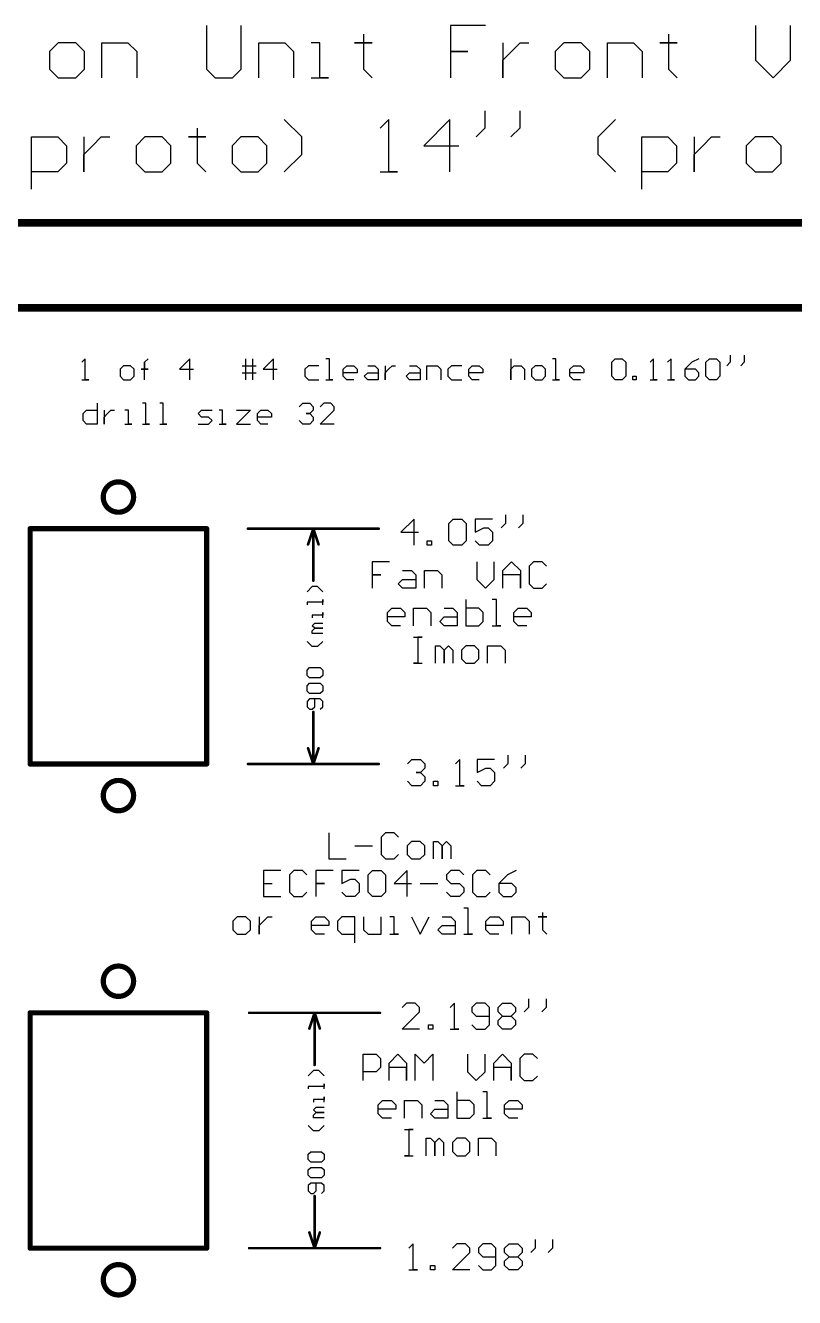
# Model space of a CAD drawing. Extents: x 0 to 21.5, y 0.4 to 8.
# Drawn here: x 11.645 to 14.585, y 3.109 to 7.975 of the extents above; entities that cross this region are included whole.
import ezdxf

# ---------------------------------------------------------------- set-up
doc = ezdxf.new("R2010")
doc.units = 0
doc.header["$MEASUREMENT"] = 0
for name, color, linetype in [('MECHANICAL1', 6, 'CONTINUOUS'), ('TOPLAYER', 1, 'CONTINUOUS'), ('TOPOVERLAY', 2, 'CONTINUOUS')]:
    doc.layers.add(name, color=color, linetype=linetype)

msp = doc.modelspace()

# ---------------------------------------------------------------- linework, layer by layer
at = {"layer": 'MECHANICAL1'}
for p, q in [((12.3365, 7.9749), (12.3365, 7.8083)), ((12.4698, 7.8083), (12.4698, 7.9749)), ((12.9363, 7.9416), (12.9363, 7.9083)), ((13.4028, 7.9749), (13.2695, 7.9749)), ((13.2695, 7.9749), (13.2695, 7.875)), ((14.1026, 7.9416), (14.1026, 7.9083)), ((14.4358, 7.9749), (14.4358, 7.8416)), ((14.5691, 7.8416), (14.5691, 7.9749)), ((11.77, 7.9083), (11.7367, 7.875)), ((11.8367, 7.9083), (11.77, 7.9083)), ((11.87, 7.875), (11.8367, 7.9083)), ((11.9366, 7.775), (11.9366, 7.9083)), ((11.9366, 7.9083), (12.0366, 7.9083)), ((12.0366, 7.9083), (12.0699, 7.875)), ((12.5364, 7.775), (12.5364, 7.9083)), ((12.5364, 7.9083), (12.6364, 7.9083)), ((12.6364, 7.9083), (12.6697, 7.875)), ((12.7697, 7.9083), (12.7364, 7.9083)), ((12.7697, 7.775), (12.7697, 7.9083)), ((12.9363, 7.9083), (12.903, 7.9083)), ((12.903, 7.9083), (12.9696, 7.9083)), ((12.9696, 7.9083), (12.9363, 7.9083)), ((12.9363, 7.9083), (12.9363, 7.8083)), ((13.4695, 7.9083), (13.4695, 7.775)), ((13.5028, 7.875), (13.5361, 7.9083)), ((13.5361, 7.9083), (13.5694, 7.9083)), ((13.7027, 7.9083), (13.6694, 7.875)), ((13.7694, 7.9083), (13.7027, 7.9083)), ((13.8027, 7.875), (13.7694, 7.9083)), ((13.8694, 7.775), (13.8694, 7.9083)), ((13.8694, 7.9083), (13.9693, 7.9083)), ((13.9693, 7.9083), (14.0026, 7.875)), ((14.1026, 7.9083), (14.0693, 7.9083)), ((14.0693, 7.9083), (14.1359, 7.9083)), ((14.1359, 7.9083), (14.1026, 7.9083)), ((14.1026, 7.9083), (14.1026, 7.8083)), ((11.7367, 7.875), (11.7367, 7.8083)), ((11.87, 7.8083), (11.87, 7.875)), ((12.0699, 7.875), (12.0699, 7.775)), ((12.6697, 7.875), (12.6697, 7.775)), ((13.2695, 7.875), (13.3362, 7.875)), ((13.3362, 7.875), (13.2695, 7.875)), ((13.2695, 7.875), (13.2695, 7.775)), ((13.4695, 7.8416), (13.5028, 7.875)), ((13.4695, 7.775), (13.4695, 7.8416)), ((13.6694, 7.875), (13.6694, 7.8083)), ((13.8027, 7.8083), (13.8027, 7.875)), ((14.0026, 7.875), (14.0026, 7.775)), ((14.4358, 7.8416), (14.5025, 7.775)), ((14.5025, 7.775), (14.5691, 7.8416)), ((11.7367, 7.8083), (11.77, 7.775)), ((11.8367, 7.775), (11.87, 7.8083)), ((12.3365, 7.8083), (12.3698, 7.775)), ((12.4365, 7.775), (12.4698, 7.8083)), ((12.9363, 7.8083), (12.9696, 7.775)), ((13.6694, 7.8083), (13.7027, 7.775)), ((13.7694, 7.775), (13.8027, 7.8083)), ((14.1026, 7.8083), (14.1359, 7.775)), ((11.77, 7.775), (11.8367, 7.775)), ((12.3698, 7.775), (12.4365, 7.775)), ((12.7364, 7.775), (12.803, 7.775)), ((12.803, 7.775), (12.7697, 7.775)), ((13.7027, 7.775), (13.7694, 7.775)), ((13.4006, 7.6483), (13.4006, 7.5816)), ((13.5339, 7.6483), (13.5339, 7.5816)), ((12.7009, 7.5483), (12.6342, 7.6149)), ((13.0341, 7.6149), (13.0008, 7.5816)), ((13.0341, 7.415), (13.0341, 7.6149)), ((13.2674, 7.6149), (13.1674, 7.515)), ((13.2674, 7.415), (13.2674, 7.6149)), ((13.8338, 7.5483), (13.9005, 7.6149)), ((11.6679, 7.3484), (11.6679, 7.5483)), ((11.6679, 7.5483), (11.7678, 7.5483)), ((11.7678, 7.5483), (11.8012, 7.515)), ((11.8678, 7.5483), (11.8678, 7.415)), ((11.9011, 7.515), (11.9344, 7.5483)), ((11.9344, 7.5483), (11.9678, 7.5483)), ((12.1011, 7.5483), (12.0677, 7.515)), ((12.1677, 7.5483), (12.1011, 7.5483)), ((12.201, 7.515), (12.1677, 7.5483)), ((12.301, 7.5483), (12.2677, 7.5483)), ((12.2677, 7.5483), (12.3343, 7.5483)), ((12.301, 7.5816), (12.301, 7.5483)), ((12.3343, 7.5483), (12.301, 7.5483)), ((12.301, 7.5483), (12.301, 7.4483)), ((12.4676, 7.5483), (12.4343, 7.515)), ((12.5343, 7.5483), (12.4676, 7.5483)), ((12.5676, 7.515), (12.5343, 7.5483)), ((12.7009, 7.4816), (12.7009, 7.5483)), ((13.4006, 7.5816), (13.3673, 7.5483)), ((13.5339, 7.5816), (13.5006, 7.5483)), ((13.8338, 7.4816), (13.8338, 7.5483)), ((14.0004, 7.3484), (14.0004, 7.5483)), ((14.0004, 7.5483), (14.1004, 7.5483)), ((14.1004, 7.5483), (14.1337, 7.515)), ((14.2004, 7.5483), (14.2004, 7.415)), ((14.2337, 7.515), (14.267, 7.5483)), ((14.267, 7.5483), (14.3004, 7.5483)), ((14.4336, 7.5483), (14.4003, 7.515)), ((14.5003, 7.5483), (14.4336, 7.5483)), ((14.5336, 7.515), (14.5003, 7.5483)), ((11.8012, 7.515), (11.8012, 7.4483)), ((11.8678, 7.4816), (11.9011, 7.515)), ((12.0677, 7.515), (12.0677, 7.4483)), ((12.201, 7.4483), (12.201, 7.515)), ((12.4343, 7.515), (12.4343, 7.4483)), ((12.5676, 7.4483), (12.5676, 7.515)), ((13.1674, 7.515), (13.3007, 7.515)), ((14.1337, 7.515), (14.1337, 7.4483)), ((14.2004, 7.4816), (14.2337, 7.515)), ((14.4003, 7.515), (14.4003, 7.4483)), ((14.5336, 7.4483), (14.5336, 7.515)), ((11.8012, 7.4483), (11.7678, 7.415)), ((11.8678, 7.415), (11.8678, 7.4816)), ((12.0677, 7.4483), (12.1011, 7.415)), ((12.1677, 7.415), (12.201, 7.4483)), ((12.301, 7.4483), (12.3343, 7.415)), ((12.4343, 7.4483), (12.4676, 7.415)), ((12.5343, 7.415), (12.5676, 7.4483)), ((12.6342, 7.415), (12.7009, 7.4816)), ((13.9005, 7.415), (13.8338, 7.4816)), ((14.1337, 7.4483), (14.1004, 7.415)), ((14.2004, 7.415), (14.2004, 7.4816)), ((14.4003, 7.4483), (14.4336, 7.415)), ((14.5003, 7.415), (14.5336, 7.4483)), ((11.7678, 7.415), (11.6679, 7.415)), ((12.1011, 7.415), (12.1677, 7.415)), ((12.4676, 7.415), (12.5343, 7.415)), ((13.0008, 7.415), (13.0674, 7.415)), ((13.0674, 7.415), (13.0341, 7.415)), ((14.1004, 7.415), (14.0004, 7.415)), ((14.4336, 7.415), (14.5003, 7.415)), ((13.13, 6.087), (13.08, 6.037)), ((13.13, 5.987), (13.13, 6.087)), ((13.2633, 6.0703), (13.2799, 6.087)), ((13.2799, 6.087), (13.3133, 6.087)), ((13.3133, 6.087), (13.3299, 6.0703)), ((13.4299, 6.087), (13.3632, 6.087)), ((13.3632, 6.087), (13.3632, 6.037)), ((13.4799, 6.1036), (13.4799, 6.0703)), ((13.5465, 6.1036), (13.5465, 6.0703)), ((13.08, 6.037), (13.1466, 6.037)), ((13.2633, 6.0037), (13.2633, 6.0703)), ((13.3299, 6.0703), (13.3299, 6.0037)), ((13.3632, 6.037), (13.3966, 6.0536)), ((13.3966, 6.0536), (13.4132, 6.0536)), ((13.4132, 6.0536), (13.4299, 6.037)), ((13.4299, 6.037), (13.4299, 6.0037)), ((13.4799, 6.0703), (13.4632, 6.0536)), ((13.5465, 6.0703), (13.5299, 6.0536)), ((13.18, 5.987), (13.18, 6.0037)), ((13.18, 6.0037), (13.1966, 6.0037)), ((13.1966, 5.987), (13.18, 5.987)), ((13.1966, 6.0037), (13.1966, 5.987)), ((13.2799, 5.987), (13.2633, 6.0037)), ((13.3133, 5.987), (13.2799, 5.987)), ((13.3299, 6.0037), (13.3133, 5.987)), ((13.3799, 5.987), (13.3632, 6.0037)), ((13.4132, 5.987), (13.3799, 5.987)), ((13.4299, 6.0037), (13.4132, 5.987)), ((12.741, 5.8289), (12.721, 5.8089)), ((12.761, 5.8289), (12.741, 5.8289)), ((12.781, 5.8089), (12.761, 5.8289)), ((12.781, 5.7689), (12.721, 5.7689)), ((12.721, 5.7689), (12.721, 5.7589)), ((12.781, 5.7589), (12.781, 5.7789)), ((12.781, 5.7789), (12.781, 5.7689)), ((12.781, 5.719), (12.741, 5.719)), ((12.741, 5.719), (12.741, 5.709)), ((12.781, 5.709), (12.781, 5.729)), ((12.781, 5.729), (12.781, 5.719)), ((12.741, 5.679), (12.751, 5.689)), ((12.751, 5.669), (12.741, 5.679)), ((12.741, 5.659), (12.751, 5.669)), ((12.741, 5.649), (12.741, 5.659)), ((12.781, 5.649), (12.741, 5.649)), ((12.751, 5.689), (12.781, 5.689)), ((12.751, 5.669), (12.781, 5.669)), ((12.781, 5.669), (12.751, 5.669)), ((12.741, 5.599), (12.721, 5.619)), ((12.761, 5.599), (12.741, 5.599)), ((12.781, 5.619), (12.761, 5.599)), ((12.721, 5.509), (12.731, 5.519)), ((12.721, 5.489), (12.721, 5.509)), ((12.731, 5.519), (12.771, 5.519)), ((12.771, 5.519), (12.781, 5.509)), ((12.781, 5.509), (12.781, 5.489)), ((12.731, 5.479), (12.721, 5.489)), ((12.721, 5.449), (12.731, 5.459)), ((12.771, 5.479), (12.731, 5.479)), ((12.731, 5.459), (12.771, 5.459)), ((12.781, 5.489), (12.771, 5.479)), ((12.771, 5.459), (12.781, 5.449)), ((12.721, 5.4291), (12.721, 5.449)), ((12.731, 5.4191), (12.721, 5.4291)), ((12.771, 5.4191), (12.731, 5.4191)), ((12.781, 5.4291), (12.771, 5.4191)), ((12.781, 5.449), (12.781, 5.4291)), ((12.731, 5.3991), (12.721, 5.3891)), ((12.721, 5.3891), (12.721, 5.3691)), ((12.721, 5.3691), (12.731, 5.3591)), ((12.771, 5.3991), (12.731, 5.3991)), ((12.731, 5.3591), (12.741, 5.3591)), ((12.741, 5.3591), (12.751, 5.3691)), ((12.751, 5.3691), (12.751, 5.3991)), ((12.781, 5.3891), (12.771, 5.3991)), ((12.771, 5.3591), (12.781, 5.3691)), ((12.781, 5.3691), (12.781, 5.3891)), ((13.105, 5.1503), (13.1217, 5.167)), ((13.1217, 5.167), (13.155, 5.167)), ((13.155, 5.167), (13.1716, 5.1503)), ((13.3049, 5.167), (13.2883, 5.1503)), ((13.3049, 5.067), (13.3049, 5.167)), ((13.4382, 5.167), (13.3716, 5.167)), ((13.3716, 5.167), (13.3716, 5.117)), ((13.4882, 5.1836), (13.4882, 5.1503)), ((13.5549, 5.1836), (13.5549, 5.1503)), ((13.155, 5.117), (13.1383, 5.117)), ((13.1383, 5.117), (13.155, 5.117)), ((13.1716, 5.1336), (13.155, 5.117)), ((13.155, 5.117), (13.1716, 5.1003)), ((13.1716, 5.1503), (13.1716, 5.1336)), ((13.3716, 5.117), (13.4049, 5.1336)), ((13.4049, 5.1336), (13.4216, 5.1336)), ((13.4216, 5.1336), (13.4382, 5.117)), ((13.4382, 5.117), (13.4382, 5.0837)), ((13.4882, 5.1503), (13.4715, 5.1336)), ((13.5549, 5.1503), (13.5382, 5.1336)), ((13.1217, 5.067), (13.105, 5.0837)), ((13.155, 5.067), (13.1217, 5.067)), ((13.1716, 5.0837), (13.155, 5.067)), ((13.1716, 5.1003), (13.1716, 5.0837)), ((13.205, 5.067), (13.205, 5.0837)), ((13.205, 5.0837), (13.2216, 5.0837)), ((13.2216, 5.067), (13.205, 5.067)), ((13.2216, 5.0837), (13.2216, 5.067)), ((13.2883, 5.067), (13.3216, 5.067)), ((13.3216, 5.067), (13.3049, 5.067)), ((13.3882, 5.067), (13.3716, 5.0837)), ((13.4216, 5.067), (13.3882, 5.067)), ((13.4382, 5.0837), (13.4216, 5.067)), ((13.1017, 4.235), (13.085, 4.2183)), ((13.135, 4.235), (13.1017, 4.235)), ((13.1516, 4.2183), (13.135, 4.235)), ((13.2849, 4.235), (13.2683, 4.2183)), ((13.2849, 4.135), (13.2849, 4.235)), ((13.3682, 4.235), (13.3516, 4.2183)), ((13.4016, 4.235), (13.3682, 4.235)), ((13.4182, 4.2183), (13.4016, 4.235)), ((13.4515, 4.2183), (13.4682, 4.235)), ((13.4682, 4.235), (13.5015, 4.235)), ((13.5015, 4.235), (13.5182, 4.2183)), ((13.5682, 4.2516), (13.5682, 4.2183)), ((13.6348, 4.2516), (13.6348, 4.2183)), ((13.085, 4.135), (13.1516, 4.2016)), ((13.1516, 4.2016), (13.1516, 4.2183)), ((13.3516, 4.2183), (13.3516, 4.2016)), ((13.3516, 4.2016), (13.3682, 4.185)), ((13.3682, 4.185), (13.4182, 4.185)), ((13.4182, 4.1517), (13.4182, 4.2183)), ((13.4515, 4.2016), (13.4515, 4.2183)), ((13.4682, 4.185), (13.4515, 4.2016)), ((13.4515, 4.1683), (13.4682, 4.185)), ((13.4682, 4.185), (13.5015, 4.185)), ((13.5182, 4.2016), (13.5015, 4.185)), ((13.5015, 4.185), (13.5182, 4.1683)), ((13.5182, 4.2183), (13.5182, 4.2016)), ((13.5682, 4.2183), (13.5515, 4.2016)), ((13.6348, 4.2183), (13.6182, 4.2016)), ((13.185, 4.135), (13.185, 4.1517)), ((13.185, 4.1517), (13.2016, 4.1517)), ((13.2016, 4.1517), (13.2016, 4.135)), ((13.3516, 4.1517), (13.3682, 4.135)), ((13.4016, 4.135), (13.4182, 4.1517)), ((13.4515, 4.1517), (13.4515, 4.1683)), ((13.4682, 4.135), (13.4515, 4.1517)), ((13.5182, 4.1517), (13.5015, 4.135)), ((13.5182, 4.1683), (13.5182, 4.1517)), ((13.1516, 4.135), (13.085, 4.135)), ((13.2016, 4.135), (13.185, 4.135)), ((13.2683, 4.135), (13.3016, 4.135)), ((13.3016, 4.135), (13.2849, 4.135)), ((13.3682, 4.135), (13.4016, 4.135)), ((13.5015, 4.135), (13.4682, 4.135)), ((12.746, 3.9769), (12.726, 3.9569)), ((12.766, 3.9769), (12.746, 3.9769)), ((12.786, 3.9569), (12.766, 3.9769)), ((12.786, 3.9169), (12.726, 3.9169)), ((12.726, 3.9169), (12.726, 3.9069)), ((12.786, 3.9069), (12.786, 3.9269)), ((12.786, 3.9269), (12.786, 3.9169)), ((12.786, 3.867), (12.746, 3.867)), ((12.746, 3.867), (12.746, 3.857)), ((12.786, 3.857), (12.786, 3.877)), ((12.786, 3.877), (12.786, 3.867)), ((12.746, 3.827), (12.756, 3.837)), ((12.756, 3.817), (12.746, 3.827)), ((12.746, 3.807), (12.756, 3.817)), ((12.746, 3.797), (12.746, 3.807)), ((12.786, 3.797), (12.746, 3.797)), ((12.756, 3.837), (12.786, 3.837)), ((12.756, 3.817), (12.786, 3.817)), ((12.786, 3.817), (12.756, 3.817)), ((12.746, 3.747), (12.726, 3.767)), ((12.766, 3.747), (12.746, 3.747)), ((12.786, 3.767), (12.766, 3.747)), ((12.726, 3.657), (12.736, 3.667)), ((12.726, 3.637), (12.726, 3.657)), ((12.736, 3.667), (12.776, 3.667)), ((12.776, 3.667), (12.786, 3.657)), ((12.786, 3.657), (12.786, 3.637)), ((12.736, 3.627), (12.726, 3.637)), ((12.726, 3.597), (12.736, 3.607)), ((12.776, 3.627), (12.736, 3.627)), ((12.736, 3.607), (12.776, 3.607)), ((12.786, 3.637), (12.776, 3.627)), ((12.776, 3.607), (12.786, 3.597)), ((12.726, 3.5771), (12.726, 3.597)), ((12.736, 3.5671), (12.726, 3.5771)), ((12.776, 3.5671), (12.736, 3.5671)), ((12.786, 3.5771), (12.776, 3.5671)), ((12.786, 3.597), (12.786, 3.5771)), ((12.736, 3.5471), (12.726, 3.5371)), ((12.726, 3.5371), (12.726, 3.5171)), ((12.726, 3.5171), (12.736, 3.5071)), ((12.776, 3.5471), (12.736, 3.5471)), ((12.736, 3.5071), (12.746, 3.5071)), ((12.746, 3.5071), (12.756, 3.5171)), ((12.756, 3.5171), (12.756, 3.5471)), ((12.786, 3.5371), (12.776, 3.5471)), ((12.776, 3.5071), (12.786, 3.5171)), ((12.786, 3.5171), (12.786, 3.5371)), ((13.1267, 3.315), (13.11, 3.2983)), ((13.1267, 3.215), (13.1267, 3.315)), ((13.2933, 3.315), (13.2766, 3.2983)), ((13.3266, 3.315), (13.2933, 3.315)), ((13.3433, 3.2983), (13.3266, 3.315)), ((13.3932, 3.315), (13.3766, 3.2983)), ((13.4266, 3.315), (13.3932, 3.315)), ((13.4432, 3.2983), (13.4266, 3.315)), ((13.4765, 3.2983), (13.4932, 3.315)), ((13.4932, 3.315), (13.5265, 3.315)), ((13.5265, 3.315), (13.5432, 3.2983)), ((13.5932, 3.3316), (13.5932, 3.2983)), ((13.6598, 3.3316), (13.6598, 3.2983)), ((13.2766, 3.215), (13.3433, 3.2816)), ((13.3433, 3.2816), (13.3433, 3.2983)), ((13.3766, 3.2983), (13.3766, 3.2816)), ((13.3766, 3.2816), (13.3932, 3.265)), ((13.3932, 3.265), (13.4432, 3.265)), ((13.4432, 3.2317), (13.4432, 3.2983)), ((13.4765, 3.2816), (13.4765, 3.2983)), ((13.4932, 3.265), (13.4765, 3.2816)), ((13.4765, 3.2483), (13.4932, 3.265)), ((13.4932, 3.265), (13.5265, 3.265)), ((13.5432, 3.2816), (13.5265, 3.265)), ((13.5265, 3.265), (13.5432, 3.2483)), ((13.5432, 3.2983), (13.5432, 3.2816)), ((13.5932, 3.2983), (13.5765, 3.2816)), ((13.6598, 3.2983), (13.6432, 3.2816)), ((13.11, 3.215), (13.1433, 3.215)), ((13.1433, 3.215), (13.1267, 3.215)), ((13.1933, 3.215), (13.1933, 3.2317)), ((13.1933, 3.2317), (13.21, 3.2317)), ((13.21, 3.215), (13.1933, 3.215)), ((13.21, 3.2317), (13.21, 3.215)), ((13.3433, 3.215), (13.2766, 3.215)), ((13.3766, 3.2317), (13.3932, 3.215)), ((13.3932, 3.215), (13.4266, 3.215)), ((13.4266, 3.215), (13.4432, 3.2317)), ((13.4765, 3.2317), (13.4765, 3.2483)), ((13.4932, 3.215), (13.4765, 3.2317)), ((13.5265, 3.215), (13.4932, 3.215)), ((13.5432, 3.2317), (13.5265, 3.215)), ((13.5432, 3.2483), (13.5432, 3.2317))]:
    msp.add_line(p, q, dxfattribs=at)
for points, const_width in [([(2, 7.22), (18.73, 7.22)], 0.03), ([(2.12, 6.895), (18.61, 6.895)], 0.03), ([(11.6625, 5.15), (11.6625, 6.05)], 0.02), ([(11.6625, 6.05), (12.3375, 6.05)], 0.02), ([(12.3375, 5.15), (12.3375, 6.05)], 0.02), ([(12.495, 6.05), (12.995, 6.05)], 0.01), ([(12.725, 5.99), (12.745, 6.05)], 0.01), ([(12.735, 6.05), (12.755, 6.05)], 0.01), ([(12.745, 5.8509), (12.745, 6.05)], 0.01), ([(12.745, 6.05), (12.765, 5.99)], 0.01), ([(12.745, 5.15), (12.745, 5.3491)], 0.01), ([(12.725, 5.21), (12.745, 5.15)], 0.01), ([(12.745, 5.15), (12.765, 5.21)], 0.01), ([(11.6625, 5.15), (12.3375, 5.15)], 0.02), ([(12.495, 5.15), (12.995, 5.15)], 0.01), ([(12.735, 5.15), (12.755, 5.15)], 0.01), ([(11.6625, 4.198), (12.3375, 4.198)], 0.02), ([(11.6625, 3.298), (11.6625, 4.198)], 0.02), ([(12.3375, 3.298), (12.3375, 4.198)], 0.02), ([(12.5, 4.198), (13, 4.198)], 0.01), ([(12.73, 4.138), (12.75, 4.198)], 0.01), ([(12.74, 4.198), (12.76, 4.198)], 0.01), ([(12.75, 3.9989), (12.75, 4.198)], 0.01), ([(12.75, 4.198), (12.77, 4.138)], 0.01), ([(12.75, 3.298), (12.75, 3.4971)], 0.01), ([(12.73, 3.358), (12.75, 3.298)], 0.01), ([(12.75, 3.298), (12.77, 3.358)], 0.01), ([(11.6625, 3.298), (12.3375, 3.298)], 0.02), ([(12.5, 3.298), (13, 3.298)], 0.01), ([(12.74, 3.298), (12.76, 3.298)], 0.01)]:
    msp.add_lwpolyline(points, dxfattribs=dict(at, const_width=const_width))
for points, const_width in [([(12.058, 6.171, 1), (11.942, 6.171, 1)], 0.02), ([(11.937, 6.171, 1), (11.947, 6.171, 1)], 0.01), ([(12.053, 6.171, 1), (12.063, 6.171, 1)], 0.01), ([(11.6575, 6.05, 1), (11.6675, 6.05, 1)], 0.01), ([(11.6575, 6.05, 1), (11.6675, 6.05, 1)], 0.01), ([(12.3325, 6.05, 1), (12.3425, 6.05, 1)], 0.01), ([(12.3325, 6.05, 1), (12.3425, 6.05, 1)], 0.01), ([(12.4925, 6.05, 1), (12.4975, 6.05, 1)], 0.005), ([(12.7325, 6.05, 1), (12.7375, 6.05, 1)], 0.005), ([(12.7425, 6.05, 1), (12.7475, 6.05, 1)], 0.005), ([(12.7425, 6.05, 1), (12.7475, 6.05, 1)], 0.005), ([(12.7425, 6.05, 1), (12.7475, 6.05, 1)], 0.005), ([(12.7525, 6.05, 1), (12.7575, 6.05, 1)], 0.005), ([(12.9925, 6.05, 1), (12.9975, 6.05, 1)], 0.005), ([(12.7225, 5.99, 1), (12.7275, 5.99, 1)], 0.005), ([(12.7625, 5.99, 1), (12.7675, 5.99, 1)], 0.005), ([(12.7425, 5.8509, 1), (12.7475, 5.8509, 1)], 0.005), ([(12.7425, 5.3491, 1), (12.7475, 5.3491, 1)], 0.005), ([(12.7225, 5.21, 1), (12.7275, 5.21, 1)], 0.005), ([(12.7625, 5.21, 1), (12.7675, 5.21, 1)], 0.005), ([(11.6575, 5.15, 1), (11.6675, 5.15, 1)], 0.01), ([(11.6575, 5.15, 1), (11.6675, 5.15, 1)], 0.01), ([(12.3325, 5.15, 1), (12.3425, 5.15, 1)], 0.01), ([(12.3325, 5.15, 1), (12.3425, 5.15, 1)], 0.01), ([(12.4925, 5.15, 1), (12.4975, 5.15, 1)], 0.005), ([(12.7325, 5.15, 1), (12.7375, 5.15, 1)], 0.005), ([(12.7425, 5.15, 1), (12.7475, 5.15, 1)], 0.005), ([(12.7425, 5.15, 1), (12.7475, 5.15, 1)], 0.005), ([(12.7425, 5.15, 1), (12.7475, 5.15, 1)], 0.005), ([(12.7525, 5.15, 1), (12.7575, 5.15, 1)], 0.005), ([(12.9925, 5.15, 1), (12.9975, 5.15, 1)], 0.005), ([(12.058, 5.029, 1), (11.942, 5.029, 1)], 0.02), ([(11.937, 5.029, 1), (11.947, 5.029, 1)], 0.01), ([(12.053, 5.029, 1), (12.063, 5.029, 1)], 0.01), ([(12.058, 4.319, 1), (11.942, 4.319, 1)], 0.02), ([(11.937, 4.319, 1), (11.947, 4.319, 1)], 0.01), ([(12.053, 4.319, 1), (12.063, 4.319, 1)], 0.01), ([(11.6575, 4.198, 1), (11.6675, 4.198, 1)], 0.01), ([(11.6575, 4.198, 1), (11.6675, 4.198, 1)], 0.01), ([(12.3325, 4.198, 1), (12.3425, 4.198, 1)], 0.01), ([(12.3325, 4.198, 1), (12.3425, 4.198, 1)], 0.01), ([(12.4975, 4.198, 1), (12.5025, 4.198, 1)], 0.005), ([(12.7375, 4.198, 1), (12.7425, 4.198, 1)], 0.005), ([(12.7475, 4.198, 1), (12.7525, 4.198, 1)], 0.005), ([(12.7475, 4.198, 1), (12.7525, 4.198, 1)], 0.005), ([(12.7475, 4.198, 1), (12.7525, 4.198, 1)], 0.005), ([(12.7575, 4.198, 1), (12.7625, 4.198, 1)], 0.005), ([(12.9975, 4.198, 1), (13.0025, 4.198, 1)], 0.005), ([(12.7275, 4.138, 1), (12.7325, 4.138, 1)], 0.005), ([(12.7675, 4.138, 1), (12.7725, 4.138, 1)], 0.005), ([(12.7475, 3.9989, 1), (12.7525, 3.9989, 1)], 0.005), ([(12.7475, 3.4971, 1), (12.7525, 3.4971, 1)], 0.005), ([(12.7275, 3.358, 1), (12.7325, 3.358, 1)], 0.005), ([(12.7675, 3.358, 1), (12.7725, 3.358, 1)], 0.005), ([(11.6575, 3.298, 1), (11.6675, 3.298, 1)], 0.01), ([(11.6575, 3.298, 1), (11.6675, 3.298, 1)], 0.01), ([(12.3325, 3.298, 1), (12.3425, 3.298, 1)], 0.01), ([(12.3325, 3.298, 1), (12.3425, 3.298, 1)], 0.01), ([(12.4975, 3.298, 1), (12.5025, 3.298, 1)], 0.005), ([(12.7375, 3.298, 1), (12.7425, 3.298, 1)], 0.005), ([(12.7475, 3.298, 1), (12.7525, 3.298, 1)], 0.005), ([(12.7475, 3.298, 1), (12.7525, 3.298, 1)], 0.005), ([(12.7475, 3.298, 1), (12.7525, 3.298, 1)], 0.005), ([(12.7575, 3.298, 1), (12.7625, 3.298, 1)], 0.005), ([(12.9975, 3.298, 1), (13.0025, 3.298, 1)], 0.005), ([(12.058, 3.177, 1), (11.942, 3.177, 1)], 0.02), ([(11.937, 3.177, 1), (11.947, 3.177, 1)], 0.01), ([(12.053, 3.177, 1), (12.063, 3.177, 1)], 0.01)]:
    msp.add_lwpolyline(points, format="xyb", close=True, dxfattribs=dict(at, const_width=const_width))
at = {"layer": 'TOPLAYER'}
for p, q in [((11.8733, 6.7), (11.86, 6.6866)), ((11.8733, 6.62), (11.8733, 6.7)), ((12.0199, 6.6733), (12.0066, 6.66)), ((12.0466, 6.6733), (12.0199, 6.6733)), ((12.0599, 6.66), (12.0466, 6.6733)), ((12.0999, 6.6866), (12.1133, 6.7)), ((12.0999, 6.62), (12.0999, 6.6866)), ((12.0999, 6.6866), (12.0999, 6.66)), ((12.0999, 6.66), (12.0999, 6.6866)), ((12.2732, 6.7), (12.2332, 6.66)), ((12.2732, 6.62), (12.2732, 6.7)), ((12.4731, 6.6733), (12.5131, 6.6733)), ((12.4865, 6.62), (12.4865, 6.7)), ((12.5131, 6.7), (12.5131, 6.62)), ((12.5131, 6.6733), (12.5265, 6.6733)), ((12.5931, 6.7), (12.5531, 6.66)), ((12.5931, 6.62), (12.5931, 6.7)), ((12.7264, 6.6733), (12.7131, 6.66)), ((12.7664, 6.6733), (12.7264, 6.6733)), ((12.8064, 6.7), (12.793, 6.7)), ((12.8064, 6.62), (12.8064, 6.7)), ((12.8597, 6.66), (12.873, 6.6733)), ((12.873, 6.6733), (12.8997, 6.6733)), ((12.8997, 6.6733), (12.913, 6.66)), ((12.953, 6.6733), (12.9796, 6.6733)), ((12.9796, 6.6733), (12.993, 6.66)), ((13.0196, 6.6733), (13.0196, 6.62)), ((13.033, 6.66), (13.0463, 6.6733)), ((13.0463, 6.6733), (13.0596, 6.6733)), ((13.1129, 6.6733), (13.1396, 6.6733)), ((13.1396, 6.6733), (13.1529, 6.66)), ((13.1796, 6.62), (13.1796, 6.6733)), ((13.1796, 6.6733), (13.2196, 6.6733)), ((13.2196, 6.6733), (13.2329, 6.66)), ((13.2729, 6.6733), (13.2595, 6.66)), ((13.3129, 6.6733), (13.2729, 6.6733)), ((13.3395, 6.66), (13.3528, 6.6733)), ((13.3528, 6.6733), (13.3795, 6.6733)), ((13.3795, 6.6733), (13.3928, 6.66)), ((13.4995, 6.7), (13.4995, 6.62)), ((13.4995, 6.66), (13.5128, 6.6733)), ((13.5128, 6.6733), (13.5395, 6.6733)), ((13.5395, 6.6733), (13.5528, 6.66)), ((13.5928, 6.6733), (13.5794, 6.66)), ((13.6194, 6.6733), (13.5928, 6.6733)), ((13.6328, 6.66), (13.6194, 6.6733)), ((13.6727, 6.7), (13.6594, 6.7)), ((13.6727, 6.62), (13.6727, 6.7)), ((13.7261, 6.66), (13.7394, 6.6733)), ((13.7394, 6.6733), (13.766, 6.6733)), ((13.766, 6.6733), (13.7794, 6.66)), ((13.886, 6.6866), (13.8993, 6.7)), ((13.886, 6.6333), (13.886, 6.6866)), ((13.8993, 6.7), (13.926, 6.7)), ((13.926, 6.7), (13.9393, 6.6866)), ((13.9393, 6.6866), (13.9393, 6.6333)), ((14.046, 6.7), (14.0326, 6.6866)), ((14.046, 6.62), (14.046, 6.7)), ((14.1126, 6.7), (14.0993, 6.6866)), ((14.1126, 6.62), (14.1126, 6.7)), ((14.1926, 6.6866), (14.1659, 6.66)), ((14.2192, 6.7), (14.1926, 6.6866)), ((14.2459, 6.6866), (14.2592, 6.7)), ((14.2459, 6.6333), (14.2459, 6.6866)), ((14.2592, 6.7), (14.2859, 6.7)), ((14.2859, 6.7), (14.2992, 6.6866)), ((14.2992, 6.6866), (14.2992, 6.6333)), ((14.3392, 6.6866), (14.3259, 6.6733)), ((14.3392, 6.7133), (14.3392, 6.6866)), ((14.3925, 6.6866), (14.3792, 6.6733)), ((14.3925, 6.7133), (14.3925, 6.6866)), ((11.86, 6.62), (11.8867, 6.62)), ((11.8867, 6.62), (11.8733, 6.62)), ((12.0066, 6.66), (12.0066, 6.6333)), ((12.0066, 6.6333), (12.0199, 6.62)), ((12.0199, 6.62), (12.0466, 6.62)), ((12.0466, 6.62), (12.0599, 6.6333)), ((12.0599, 6.6333), (12.0599, 6.66)), ((12.0999, 6.66), (12.0866, 6.66)), ((12.0866, 6.66), (12.1133, 6.66)), ((12.1133, 6.66), (12.0999, 6.66)), ((12.2332, 6.66), (12.2865, 6.66)), ((12.4731, 6.6467), (12.5265, 6.6467)), ((12.5531, 6.66), (12.6064, 6.66)), ((12.7131, 6.66), (12.7131, 6.6333)), ((12.7131, 6.6333), (12.7264, 6.62)), ((12.7264, 6.62), (12.7664, 6.62)), ((12.793, 6.62), (12.8197, 6.62)), ((12.8197, 6.62), (12.8064, 6.62)), ((12.8597, 6.6333), (12.8597, 6.66)), ((12.913, 6.6467), (12.8597, 6.6467)), ((12.873, 6.62), (12.8597, 6.6333)), ((12.8997, 6.62), (12.873, 6.62)), ((12.913, 6.66), (12.913, 6.6467)), ((12.9397, 6.6333), (12.953, 6.6467)), ((12.953, 6.62), (12.9397, 6.6333)), ((12.953, 6.6467), (12.993, 6.6467)), ((12.993, 6.62), (12.953, 6.62)), ((12.993, 6.66), (12.993, 6.62)), ((13.0196, 6.6467), (13.033, 6.66)), ((13.0196, 6.62), (13.0196, 6.6467)), ((13.0996, 6.6333), (13.1129, 6.6467)), ((13.1129, 6.62), (13.0996, 6.6333)), ((13.1129, 6.6467), (13.1529, 6.6467)), ((13.1529, 6.62), (13.1129, 6.62)), ((13.1529, 6.66), (13.1529, 6.62)), ((13.2329, 6.66), (13.2329, 6.62)), ((13.2595, 6.66), (13.2595, 6.6333)), ((13.2595, 6.6333), (13.2729, 6.62)), ((13.2729, 6.62), (13.3129, 6.62)), ((13.3395, 6.6333), (13.3395, 6.66)), ((13.3928, 6.6467), (13.3395, 6.6467)), ((13.3528, 6.62), (13.3395, 6.6333)), ((13.3795, 6.62), (13.3528, 6.62)), ((13.3928, 6.66), (13.3928, 6.6467)), ((13.4995, 6.62), (13.4995, 6.66)), ((13.5528, 6.66), (13.5528, 6.62)), ((13.5794, 6.66), (13.5794, 6.6333)), ((13.5794, 6.6333), (13.5928, 6.62)), ((13.5928, 6.62), (13.6194, 6.62)), ((13.6194, 6.62), (13.6328, 6.6333)), ((13.6328, 6.6333), (13.6328, 6.66)), ((13.6594, 6.62), (13.6861, 6.62)), ((13.6861, 6.62), (13.6727, 6.62)), ((13.7261, 6.6333), (13.7261, 6.66)), ((13.7794, 6.6467), (13.7261, 6.6467)), ((13.7394, 6.62), (13.7261, 6.6333)), ((13.766, 6.62), (13.7394, 6.62)), ((13.7794, 6.66), (13.7794, 6.6467)), ((13.8993, 6.62), (13.886, 6.6333)), ((13.926, 6.62), (13.8993, 6.62)), ((13.9393, 6.6333), (13.926, 6.62)), ((13.966, 6.62), (13.966, 6.6333)), ((13.966, 6.6333), (13.9793, 6.6333)), ((13.9793, 6.62), (13.966, 6.62)), ((13.9793, 6.6333), (13.9793, 6.62)), ((14.0326, 6.62), (14.0593, 6.62)), ((14.0593, 6.62), (14.046, 6.62)), ((14.0993, 6.62), (14.1259, 6.62)), ((14.1259, 6.62), (14.1126, 6.62)), ((14.1659, 6.66), (14.1659, 6.6333)), ((14.2059, 6.66), (14.1659, 6.66)), ((14.1659, 6.6333), (14.1792, 6.62)), ((14.1792, 6.62), (14.2059, 6.62)), ((14.2192, 6.6467), (14.2059, 6.66)), ((14.2059, 6.62), (14.2192, 6.6333)), ((14.2192, 6.6333), (14.2192, 6.6467)), ((14.2592, 6.62), (14.2459, 6.6333)), ((14.2859, 6.62), (14.2592, 6.62)), ((14.2992, 6.6333), (14.2859, 6.62)), ((11.9183, 6.53), (11.9183, 6.45)), ((12.1049, 6.53), (12.0916, 6.53)), ((12.1049, 6.45), (12.1049, 6.53)), ((12.1716, 6.53), (12.1582, 6.53)), ((12.1716, 6.45), (12.1716, 6.53)), ((12.6914, 6.5166), (12.7047, 6.53)), ((12.7047, 6.53), (12.7314, 6.53)), ((12.7314, 6.53), (12.7447, 6.5166)), ((12.7847, 6.53), (12.7714, 6.5166)), ((12.8114, 6.53), (12.7847, 6.53)), ((12.8247, 6.5166), (12.8114, 6.53)), ((11.865, 6.49), (11.8783, 6.5033)), ((11.865, 6.4633), (11.865, 6.49)), ((11.8783, 6.5033), (11.9183, 6.5033)), ((11.945, 6.5033), (11.945, 6.45)), ((11.945, 6.4767), (11.9583, 6.49)), ((11.945, 6.45), (11.945, 6.4767)), ((11.9583, 6.49), (11.9716, 6.5033)), ((11.9716, 6.5033), (11.985, 6.5033)), ((12.0383, 6.5033), (12.0249, 6.5033)), ((12.0383, 6.45), (12.0383, 6.5033)), ((12.3049, 6.49), (12.3182, 6.5033)), ((12.3182, 6.4767), (12.3049, 6.49)), ((12.3182, 6.5033), (12.3582, 6.5033)), ((12.3448, 6.4767), (12.3182, 6.4767)), ((12.3582, 6.4633), (12.3448, 6.4767)), ((12.3982, 6.5033), (12.3848, 6.5033)), ((12.3982, 6.45), (12.3982, 6.5033)), ((12.4515, 6.5033), (12.5048, 6.5033)), ((12.5048, 6.5033), (12.4515, 6.45)), ((12.5315, 6.49), (12.5448, 6.5033)), ((12.5315, 6.4633), (12.5315, 6.49)), ((12.5848, 6.4767), (12.5315, 6.4767)), ((12.5448, 6.5033), (12.5714, 6.5033)), ((12.5714, 6.5033), (12.5848, 6.49)), ((12.5848, 6.49), (12.5848, 6.4767)), ((12.7314, 6.49), (12.7181, 6.49)), ((12.7181, 6.49), (12.7314, 6.49)), ((12.7447, 6.5033), (12.7314, 6.49)), ((12.7314, 6.49), (12.7447, 6.4767)), ((12.7447, 6.5166), (12.7447, 6.5033)), ((12.7447, 6.4767), (12.7447, 6.4633)), ((12.7714, 6.45), (12.8247, 6.5033)), ((12.8247, 6.5033), (12.8247, 6.5166)), ((11.8783, 6.45), (11.865, 6.4633)), ((11.9183, 6.45), (11.8783, 6.45)), ((12.0249, 6.45), (12.0516, 6.45)), ((12.0516, 6.45), (12.0383, 6.45)), ((12.0916, 6.45), (12.1183, 6.45)), ((12.1183, 6.45), (12.1049, 6.45)), ((12.1582, 6.45), (12.1849, 6.45)), ((12.1849, 6.45), (12.1716, 6.45)), ((12.3049, 6.45), (12.3448, 6.45)), ((12.3448, 6.45), (12.3582, 6.4633)), ((12.3848, 6.45), (12.4115, 6.45)), ((12.4115, 6.45), (12.3982, 6.45)), ((12.4515, 6.45), (12.5048, 6.45)), ((12.5448, 6.45), (12.5315, 6.4633)), ((12.5714, 6.45), (12.5448, 6.45)), ((12.7047, 6.45), (12.6914, 6.4633)), ((12.7314, 6.45), (12.7047, 6.45)), ((12.7447, 6.4633), (12.7314, 6.45)), ((12.8247, 6.45), (12.7714, 6.45)), ((12.8042, 4.8865), (12.8042, 4.7866)), ((13.0208, 4.8865), (13.0042, 4.8699)), ((13.0042, 4.8699), (13.0042, 4.8032)), ((13.0542, 4.8865), (13.0208, 4.8865)), ((13.0708, 4.8699), (13.0542, 4.8865)), ((12.9042, 4.8365), (12.9709, 4.8365)), ((13.1208, 4.8532), (13.1041, 4.8365)), ((13.1041, 4.8365), (13.1041, 4.8032)), ((13.1541, 4.8532), (13.1208, 4.8532)), ((13.1708, 4.8365), (13.1541, 4.8532)), ((13.1708, 4.8032), (13.1708, 4.8365)), ((13.2041, 4.7866), (13.2041, 4.8532)), ((13.2041, 4.8532), (13.2208, 4.8532)), ((13.2208, 4.8532), (13.2374, 4.8365)), ((13.2374, 4.8365), (13.2541, 4.8532)), ((13.2374, 4.8365), (13.2374, 4.7866)), ((13.2374, 4.7866), (13.2374, 4.8365)), ((13.2541, 4.8532), (13.2708, 4.8365)), ((13.2708, 4.8365), (13.2708, 4.7866)), ((12.8042, 4.7866), (12.8709, 4.7866)), ((13.0042, 4.8032), (13.0208, 4.7866)), ((13.0208, 4.7866), (13.0542, 4.7866)), ((13.0542, 4.7866), (13.0708, 4.8032)), ((13.1041, 4.8032), (13.1208, 4.7866)), ((13.1208, 4.7866), (13.1541, 4.7866)), ((13.1541, 4.7866), (13.1708, 4.8032)), ((12.621, 4.7426), (12.5543, 4.7426)), ((12.5543, 4.7426), (12.5543, 4.6426)), ((12.671, 4.7426), (12.6543, 4.7259)), ((12.6543, 4.7259), (12.6543, 4.6593)), ((12.7043, 4.7426), (12.671, 4.7426)), ((12.7209, 4.7259), (12.7043, 4.7426)), ((12.8209, 4.7426), (12.7543, 4.7426)), ((12.7543, 4.7426), (12.7543, 4.6926)), ((12.9209, 4.7426), (12.8542, 4.7426)), ((12.8542, 4.7426), (12.8542, 4.6926)), ((12.9542, 4.7259), (12.9709, 4.7426)), ((12.9542, 4.6593), (12.9542, 4.7259)), ((12.9709, 4.7426), (13.0042, 4.7426)), ((13.0042, 4.7426), (13.0208, 4.7259)), ((13.0208, 4.7259), (13.0208, 4.6593)), ((13.1041, 4.7426), (13.0542, 4.6926)), ((13.1041, 4.6426), (13.1041, 4.7426)), ((13.2708, 4.7426), (13.2541, 4.7259)), ((13.2541, 4.7259), (13.2541, 4.7092)), ((13.3041, 4.7426), (13.2708, 4.7426)), ((13.3207, 4.7259), (13.3041, 4.7426)), ((13.3707, 4.7426), (13.3541, 4.7259)), ((13.3541, 4.7259), (13.3541, 4.6593)), ((13.404, 4.7426), (13.3707, 4.7426)), ((13.4207, 4.7259), (13.404, 4.7426)), ((13.4874, 4.7259), (13.454, 4.6926)), ((13.5207, 4.7426), (13.4874, 4.7259)), ((12.5543, 4.6926), (12.5876, 4.6926)), ((12.7543, 4.6926), (12.7876, 4.6926)), ((12.7876, 4.6926), (12.7543, 4.6926)), ((12.7543, 4.6926), (12.7543, 4.6426)), ((12.8542, 4.6926), (12.8875, 4.7092)), ((12.8875, 4.7092), (12.9042, 4.7092)), ((12.9042, 4.7092), (12.9209, 4.6926)), ((12.9209, 4.6926), (12.9209, 4.6593)), ((13.0542, 4.6926), (13.1208, 4.6926)), ((13.1541, 4.6926), (13.2208, 4.6926)), ((13.2541, 4.7092), (13.2708, 4.6926)), ((13.2708, 4.6926), (13.3041, 4.6926)), ((13.3041, 4.6926), (13.3207, 4.6759)), ((13.3207, 4.6759), (13.3207, 4.6593)), ((13.454, 4.6926), (13.454, 4.6593)), ((13.504, 4.6926), (13.454, 4.6926)), ((13.5207, 4.6759), (13.504, 4.6926)), ((13.5207, 4.6593), (13.5207, 4.6759)), ((12.5543, 4.6426), (12.621, 4.6426)), ((12.6543, 4.6593), (12.671, 4.6426)), ((12.671, 4.6426), (12.7043, 4.6426)), ((12.7043, 4.6426), (12.7209, 4.6593)), ((12.8709, 4.6426), (12.8542, 4.6593)), ((12.9042, 4.6426), (12.8709, 4.6426)), ((12.9209, 4.6593), (12.9042, 4.6426)), ((12.9709, 4.6426), (12.9542, 4.6593)), ((13.0042, 4.6426), (12.9709, 4.6426)), ((13.0208, 4.6593), (13.0042, 4.6426)), ((13.2708, 4.6426), (13.2541, 4.6593)), ((13.3041, 4.6426), (13.2708, 4.6426)), ((13.3207, 4.6593), (13.3041, 4.6426)), ((13.3541, 4.6593), (13.3707, 4.6426)), ((13.3707, 4.6426), (13.404, 4.6426)), ((13.404, 4.6426), (13.4207, 4.6593)), ((13.454, 4.6593), (13.4707, 4.6426)), ((13.4707, 4.6426), (13.504, 4.6426)), ((13.504, 4.6426), (13.5207, 4.6593)), ((13.3374, 4.5986), (13.3207, 4.5986)), ((13.3374, 4.4986), (13.3374, 4.5986)), ((13.6206, 4.5819), (13.6206, 4.5653)), ((12.4544, 4.5653), (12.4377, 4.5486)), ((12.4377, 4.5486), (12.4377, 4.5153)), ((12.4877, 4.5653), (12.4544, 4.5653)), ((12.5043, 4.5486), (12.4877, 4.5653)), ((12.5043, 4.5153), (12.5043, 4.5486)), ((12.5377, 4.5653), (12.5377, 4.4986)), ((12.5377, 4.532), (12.5543, 4.5486)), ((12.5377, 4.4986), (12.5377, 4.532)), ((12.5543, 4.5486), (12.571, 4.5653)), ((12.571, 4.5653), (12.5876, 4.5653)), ((12.7376, 4.5486), (12.7543, 4.5653)), ((12.7376, 4.5153), (12.7376, 4.5486)), ((12.8042, 4.532), (12.7376, 4.532)), ((12.7543, 4.5653), (12.7876, 4.5653)), ((12.7876, 4.5653), (12.8042, 4.5486)), ((12.8042, 4.5486), (12.8042, 4.532)), ((12.8542, 4.5653), (12.8376, 4.5486)), ((12.8376, 4.5486), (12.8376, 4.5153)), ((12.9042, 4.5653), (12.8542, 4.5653)), ((12.9042, 4.4653), (12.9042, 4.5653)), ((12.9375, 4.5653), (12.9375, 4.5153)), ((13.0042, 4.4986), (13.0042, 4.5653)), ((13.0542, 4.5653), (13.0375, 4.5653)), ((13.0542, 4.4986), (13.0542, 4.5653)), ((13.1208, 4.5653), (13.1541, 4.4986)), ((13.1541, 4.4986), (13.1875, 4.5653)), ((13.2208, 4.5153), (13.2374, 4.532)), ((13.2374, 4.5653), (13.2708, 4.5653)), ((13.2374, 4.532), (13.2874, 4.532)), ((13.2708, 4.5653), (13.2874, 4.5486)), ((13.2874, 4.5486), (13.2874, 4.4986)), ((13.404, 4.5486), (13.4207, 4.5653)), ((13.404, 4.5153), (13.404, 4.5486)), ((13.4707, 4.532), (13.404, 4.532)), ((13.4207, 4.5653), (13.454, 4.5653)), ((13.454, 4.5653), (13.4707, 4.5486)), ((13.4707, 4.5486), (13.4707, 4.532)), ((13.504, 4.4986), (13.504, 4.5653)), ((13.504, 4.5653), (13.554, 4.5653)), ((13.554, 4.5653), (13.5707, 4.5486)), ((13.5707, 4.5486), (13.5707, 4.4986)), ((13.6206, 4.5653), (13.604, 4.5653)), ((13.604, 4.5653), (13.6373, 4.5653)), ((13.6373, 4.5653), (13.6206, 4.5653)), ((13.6206, 4.5653), (13.6206, 4.5153)), ((12.4377, 4.5153), (12.4544, 4.4986)), ((12.4544, 4.4986), (12.4877, 4.4986)), ((12.4877, 4.4986), (12.5043, 4.5153)), ((12.7543, 4.4986), (12.7376, 4.5153)), ((12.7876, 4.4986), (12.7543, 4.4986)), ((12.8376, 4.5153), (12.8542, 4.4986)), ((12.8542, 4.4986), (12.9042, 4.4986)), ((12.9375, 4.5153), (12.9542, 4.4986)), ((12.9542, 4.4986), (13.0042, 4.4986)), ((13.0375, 4.4986), (13.0708, 4.4986)), ((13.0708, 4.4986), (13.0542, 4.4986)), ((13.2374, 4.4986), (13.2208, 4.5153)), ((13.2874, 4.4986), (13.2374, 4.4986)), ((13.3207, 4.4986), (13.3541, 4.4986)), ((13.3541, 4.4986), (13.3374, 4.4986)), ((13.4207, 4.4986), (13.404, 4.5153)), ((13.454, 4.4986), (13.4207, 4.4986)), ((13.6206, 4.5153), (13.6373, 4.4986))]:
    msp.add_line(p, q, dxfattribs=at)
at = {"layer": 'TOPOVERLAY'}
for p, q in [((13.0366, 5.9229), (12.97, 5.9229)), ((12.97, 5.9229), (12.97, 5.8729)), ((13.0866, 5.8896), (13.12, 5.8896)), ((13.12, 5.8896), (13.1366, 5.8729)), ((13.1699, 5.8229), (13.1699, 5.8896)), ((13.1699, 5.8896), (13.2199, 5.8896)), ((13.2199, 5.8896), (13.2366, 5.8729)), ((13.3699, 5.9229), (13.3699, 5.8562)), ((13.4365, 5.8562), (13.4365, 5.9229)), ((13.4698, 5.8896), (13.5032, 5.9229)), ((13.4698, 5.8229), (13.4698, 5.8896)), ((13.5032, 5.9229), (13.5365, 5.8896)), ((13.5365, 5.8896), (13.5365, 5.8229)), ((13.5865, 5.9229), (13.5698, 5.9062)), ((13.5698, 5.9062), (13.5698, 5.8396)), ((13.6198, 5.9229), (13.5865, 5.9229)), ((13.6365, 5.9062), (13.6198, 5.9229)), ((12.97, 5.8729), (13.0033, 5.8729)), ((13.0033, 5.8729), (12.97, 5.8729)), ((12.97, 5.8729), (12.97, 5.8229)), ((13.07, 5.8396), (13.0866, 5.8562)), ((13.0866, 5.8229), (13.07, 5.8396)), ((13.0866, 5.8562), (13.1366, 5.8562)), ((13.1366, 5.8729), (13.1366, 5.8229)), ((13.2366, 5.8729), (13.2366, 5.8229)), ((13.3699, 5.8562), (13.4032, 5.8229)), ((13.4032, 5.8229), (13.4365, 5.8562)), ((13.5365, 5.8729), (13.4698, 5.8729)), ((13.5365, 5.8229), (13.5365, 5.8729)), ((13.5698, 5.8396), (13.5865, 5.8229)), ((13.6198, 5.8229), (13.6365, 5.8396)), ((13.1366, 5.8229), (13.0866, 5.8229)), ((13.5865, 5.8229), (13.6198, 5.8229)), ((13.0283, 5.7289), (13.045, 5.7456)), ((13.045, 5.7456), (13.0783, 5.7456)), ((13.0783, 5.7456), (13.095, 5.7289)), ((13.1283, 5.679), (13.1283, 5.7456)), ((13.1283, 5.7456), (13.1783, 5.7456)), ((13.1783, 5.7456), (13.1949, 5.7289)), ((13.2449, 5.7456), (13.2782, 5.7456)), ((13.2782, 5.7456), (13.2949, 5.7289)), ((13.3282, 5.7789), (13.3282, 5.679)), ((13.3782, 5.7456), (13.3282, 5.7456)), ((13.3949, 5.7289), (13.3782, 5.7456)), ((13.4448, 5.7789), (13.4282, 5.7789)), ((13.4448, 5.679), (13.4448, 5.7789)), ((13.5115, 5.7289), (13.5282, 5.7456)), ((13.5282, 5.7456), (13.5615, 5.7456)), ((13.5615, 5.7456), (13.5781, 5.7289)), ((13.0283, 5.6956), (13.0283, 5.7289)), ((13.095, 5.7123), (13.0283, 5.7123)), ((13.045, 5.679), (13.0283, 5.6956)), ((13.095, 5.7289), (13.095, 5.7123)), ((13.1949, 5.7289), (13.1949, 5.679)), ((13.2282, 5.6956), (13.2449, 5.7123)), ((13.2449, 5.679), (13.2282, 5.6956)), ((13.2449, 5.7123), (13.2949, 5.7123)), ((13.2949, 5.7289), (13.2949, 5.679)), ((13.3782, 5.679), (13.3949, 5.6956)), ((13.3949, 5.7123), (13.3949, 5.7289)), ((13.3949, 5.6956), (13.3949, 5.7123)), ((13.5115, 5.6956), (13.5115, 5.7289)), ((13.5781, 5.7123), (13.5115, 5.7123)), ((13.5282, 5.679), (13.5115, 5.6956)), ((13.5781, 5.7289), (13.5781, 5.7123)), ((13.0783, 5.679), (13.045, 5.679)), ((13.2949, 5.679), (13.2449, 5.679)), ((13.3282, 5.679), (13.3782, 5.679)), ((13.4282, 5.679), (13.4615, 5.679)), ((13.4615, 5.679), (13.4448, 5.679)), ((13.5615, 5.679), (13.5282, 5.679)), ((13.1283, 5.635), (13.1616, 5.635)), ((13.1616, 5.635), (13.1449, 5.635)), ((13.1449, 5.635), (13.1449, 5.535)), ((13.2116, 5.535), (13.2116, 5.6016)), ((13.2116, 5.6016), (13.2282, 5.6016)), ((13.2282, 5.6016), (13.2449, 5.585)), ((13.2449, 5.585), (13.2616, 5.6016)), ((13.2616, 5.6016), (13.2782, 5.585)), ((13.3282, 5.6016), (13.3116, 5.585)), ((13.3615, 5.6016), (13.3282, 5.6016)), ((13.3782, 5.585), (13.3615, 5.6016)), ((13.4115, 5.535), (13.4115, 5.6016)), ((13.4115, 5.6016), (13.4615, 5.6016)), ((13.4615, 5.6016), (13.4782, 5.585)), ((13.2449, 5.585), (13.2449, 5.535)), ((13.2449, 5.535), (13.2449, 5.585)), ((13.2782, 5.585), (13.2782, 5.535)), ((13.3116, 5.585), (13.3116, 5.5517)), ((13.3116, 5.5517), (13.3282, 5.535)), ((13.3615, 5.535), (13.3782, 5.5517)), ((13.3782, 5.5517), (13.3782, 5.585)), ((13.4782, 5.585), (13.4782, 5.535)), ((13.1449, 5.535), (13.1283, 5.535)), ((13.1283, 5.535), (13.1616, 5.535)), ((13.3282, 5.535), (13.3615, 5.535)), ((12.935, 3.9396), (12.935, 4.0396)), ((12.935, 4.0396), (12.985, 4.0396)), ((12.985, 4.0396), (13.0016, 4.0229)), ((13.035, 4.0062), (13.0683, 4.0396)), ((13.0683, 4.0396), (13.1016, 4.0062)), ((13.1349, 3.9396), (13.1349, 4.0396)), ((13.1349, 4.0396), (13.1683, 4.0062)), ((13.1683, 4.0062), (13.2016, 4.0396)), ((13.2016, 4.0396), (13.2016, 3.9396)), ((13.3349, 4.0396), (13.3349, 3.9729)), ((13.4015, 3.9729), (13.4015, 4.0396)), ((13.4348, 4.0062), (13.4682, 4.0396)), ((13.4682, 4.0396), (13.5015, 4.0062)), ((13.5515, 4.0396), (13.5348, 4.0229)), ((13.5848, 4.0396), (13.5515, 4.0396)), ((13.6015, 4.0229), (13.5848, 4.0396)), ((13.0016, 4.0229), (13.0016, 3.9896)), ((13.035, 3.9396), (13.035, 4.0062)), ((13.1016, 4.0062), (13.1016, 3.9396)), ((13.4348, 3.9396), (13.4348, 4.0062)), ((13.5015, 4.0062), (13.5015, 3.9396)), ((13.5348, 4.0229), (13.5348, 3.9563)), ((12.985, 3.9729), (12.935, 3.9729)), ((13.0016, 3.9896), (12.985, 3.9729)), ((13.1016, 3.9896), (13.035, 3.9896)), ((13.1016, 3.9396), (13.1016, 3.9896)), ((13.3349, 3.9729), (13.3682, 3.9396)), ((13.3682, 3.9396), (13.4015, 3.9729)), ((13.5015, 3.9896), (13.4348, 3.9896)), ((13.5015, 3.9396), (13.5015, 3.9896)), ((13.5348, 3.9563), (13.5515, 3.9396)), ((13.5848, 3.9396), (13.6015, 3.9563)), ((13.2932, 3.8956), (13.2932, 3.7956)), ((13.4098, 3.8956), (13.3932, 3.8956)), ((13.4098, 3.7956), (13.4098, 3.8956)), ((13.5515, 3.9396), (13.5848, 3.9396)), ((12.9933, 3.8456), (13.01, 3.8623)), ((12.9933, 3.8123), (12.9933, 3.8456)), ((13.01, 3.8623), (13.0433, 3.8623)), ((13.0433, 3.8623), (13.06, 3.8456)), ((13.06, 3.8456), (13.06, 3.829)), ((13.0933, 3.7956), (13.0933, 3.8623)), ((13.0933, 3.8623), (13.1433, 3.8623)), ((13.1433, 3.8623), (13.1599, 3.8456)), ((13.1599, 3.8456), (13.1599, 3.7956)), ((13.2099, 3.8623), (13.2432, 3.8623)), ((13.2432, 3.8623), (13.2599, 3.8456)), ((13.2599, 3.8456), (13.2599, 3.7956)), ((13.3432, 3.8623), (13.2932, 3.8623)), ((13.3599, 3.8456), (13.3432, 3.8623)), ((13.3599, 3.829), (13.3599, 3.8456)), ((13.4765, 3.8456), (13.4932, 3.8623)), ((13.4765, 3.8123), (13.4765, 3.8456)), ((13.4932, 3.8623), (13.5265, 3.8623)), ((13.5265, 3.8623), (13.5431, 3.8456)), ((13.5431, 3.8456), (13.5431, 3.829)), ((13.06, 3.829), (12.9933, 3.829)), ((13.01, 3.7956), (12.9933, 3.8123)), ((13.0433, 3.7956), (13.01, 3.7956)), ((13.1932, 3.8123), (13.2099, 3.829)), ((13.2099, 3.7956), (13.1932, 3.8123)), ((13.2099, 3.829), (13.2599, 3.829)), ((13.2599, 3.7956), (13.2099, 3.7956)), ((13.2932, 3.7956), (13.3432, 3.7956)), ((13.3432, 3.7956), (13.3599, 3.8123)), ((13.3599, 3.8123), (13.3599, 3.829)), ((13.3932, 3.7956), (13.4265, 3.7956)), ((13.4265, 3.7956), (13.4098, 3.7956)), ((13.5431, 3.829), (13.4765, 3.829)), ((13.4932, 3.7956), (13.4765, 3.8123)), ((13.5265, 3.7956), (13.4932, 3.7956)), ((13.0933, 3.7516), (13.1266, 3.7516)), ((13.1266, 3.7516), (13.1099, 3.7516)), ((13.1099, 3.7516), (13.1099, 3.6517)), ((13.1766, 3.6517), (13.1766, 3.7183)), ((13.1766, 3.7183), (13.1932, 3.7183)), ((13.1932, 3.7183), (13.2099, 3.7017)), ((13.2099, 3.7017), (13.2266, 3.7183)), ((13.2099, 3.7017), (13.2099, 3.6517)), ((13.2099, 3.6517), (13.2099, 3.7017)), ((13.2266, 3.7183), (13.2432, 3.7017)), ((13.2432, 3.7017), (13.2432, 3.6517)), ((13.2932, 3.7183), (13.2766, 3.7017)), ((13.2766, 3.7017), (13.2766, 3.6683)), ((13.3265, 3.7183), (13.2932, 3.7183)), ((13.3432, 3.7017), (13.3265, 3.7183)), ((13.3432, 3.6683), (13.3432, 3.7017)), ((13.3765, 3.6517), (13.3765, 3.7183)), ((13.3765, 3.7183), (13.4265, 3.7183)), ((13.4265, 3.7183), (13.4432, 3.7017)), ((13.4432, 3.7017), (13.4432, 3.6517)), ((13.1099, 3.6517), (13.0933, 3.6517)), ((13.0933, 3.6517), (13.1266, 3.6517)), ((13.2766, 3.6683), (13.2932, 3.6517)), ((13.2932, 3.6517), (13.3265, 3.6517)), ((13.3265, 3.6517), (13.3432, 3.6683))]:
    msp.add_line(p, q, dxfattribs=at)

doc.saveas('drawing.dxf')
